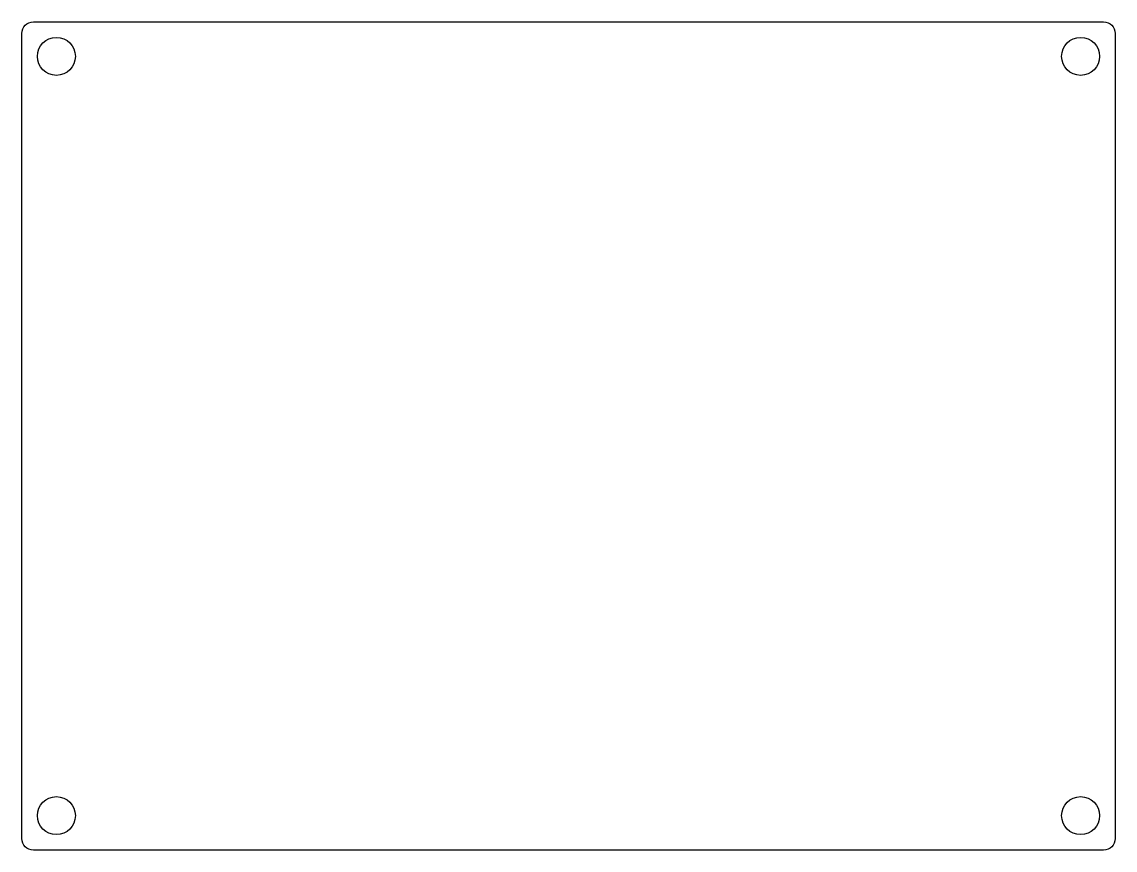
# Model space of a CAD drawing. Header units: millimetres. Extents: x -47.5 to 47.5, y -36 to 36.
import ezdxf

# ---------------------------------------------------------------- set-up
doc = ezdxf.new("R2010")
doc.units = ezdxf.units.MM
doc.layers.get('0').update_dxf_attribs({"linetype": 'CONTINUOUS'})

msp = doc.modelspace()

# ---------------------------------------------------------------- linework, layer by layer
msp.add_lwpolyline([(46.5, -36), (-46.5, -36, -0.414214), (-47.5, -35), (-47.5, 35, -0.414214), (-46.5, 36), (46.5, 36, -0.414214), (47.5, 35), (47.5, -35, -0.414214)], format="xyb", close=True)
for centre in [(-44.5, 33), (44.5, 33), (-44.5, -33), (44.5, -33)]:
    msp.add_circle(centre, 1.65)

doc.saveas('drawing.dxf')
